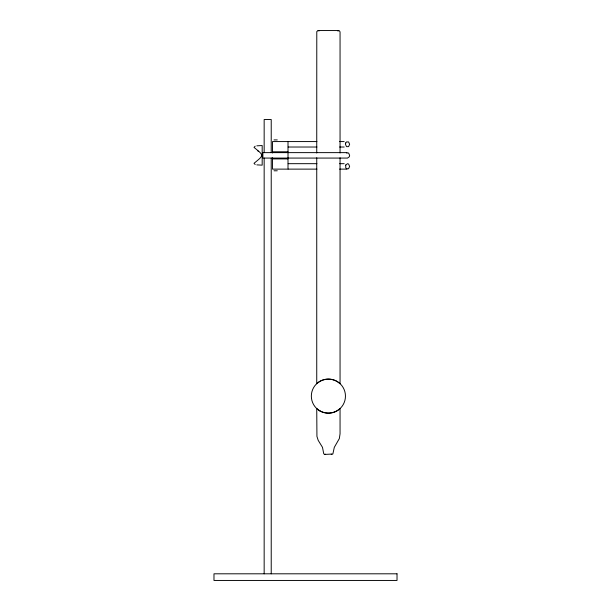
<?xml version="1.0" encoding="UTF-8"?>
<svg xmlns="http://www.w3.org/2000/svg" width="611" height="611" viewBox="0 0 611 611"><rect width="100%" height="100%" fill="white"/><g stroke="black" fill="none" stroke-linecap="round" stroke-linejoin="round"><path stroke-width="0.92" d="M337.73 30.947L339.372 30.733L340.052 31.909L340.052 153.002M325.587 454.233L324.556 454.363L323.731 453.729L322.486 447.336L318.209 440.371L316.933 436.407L316.742 408.499C322.99 414.594 333.805 414.594 340.052 408.499L340.052 433.779L339.342 438.561L334.309 447.336L332.85 454.011L324.907 454.408M346.506 152.994L348.591 152.994L349.629 155.354L349.355 156.714L347.544 158.073M255.192 146.174L254.016 147.388C264.227 155.836 264.227 154.866 254.016 163.313L255.192 164.527M256.834 145.83L262.18 145.54L262.18 165.161L256.834 164.871M338.693 30.55L318.102 30.55L316.788 31.558L316.742 153.002M274.018 139.911L277.272 139.911M288.171 141.576L316.918 141.576M339.647 141.576L344.169 141.576M288.171 147.022L316.918 147.022M339.647 147.022L344.169 147.022M272.506 151.795L288.01 151.795M288.01 152.628L262.875 152.628L262.875 158.073L288.01 158.073M288.171 152.628L346.941 152.628M288.171 158.073L346.941 158.073M272.506 158.906L288.01 158.906M288.171 163.679L316.918 163.679M339.647 163.679L344.169 163.679M288.171 169.125L316.918 169.125M339.647 169.125L346.941 169.125M274.018 170.79L277.272 170.79M318.102 30.55L319.064 30.947M331.888 454.408L331.208 454.233M257.781 150.886L258.697 151.543M340.052 157.768L340.052 383.739C333.805 377.644 322.99 377.644 316.742 383.739L316.742 157.768M272.506 152.979L272.506 141.576L288.01 141.576L288.01 169.125L272.506 169.125L272.506 157.722M271.223 152.628L271.223 119.535L264.158 119.535L264.158 152.628M271.223 158.073L271.223 573.805M264.158 158.073L264.158 573.805M345.742 142.936L345.459 144.295L346.506 146.655L348.591 146.655L349.629 144.295L348.591 141.943L346.506 141.943L345.742 142.936M345.742 165.039L345.742 167.765L346.506 168.758L348.591 168.758L349.629 166.406L348.591 164.046L347.544 163.679L345.742 165.039M397.02 573.805L213.98 573.805L213.98 580.45L397.02 580.45L397.02 573.805M319.866 410.898A17.062 17.062 0 0 0 345.459 396.119A17.062 17.062 0 0 0 319.866 381.348A17.062 17.062 0 0 0 319.866 410.898"/></g></svg>
